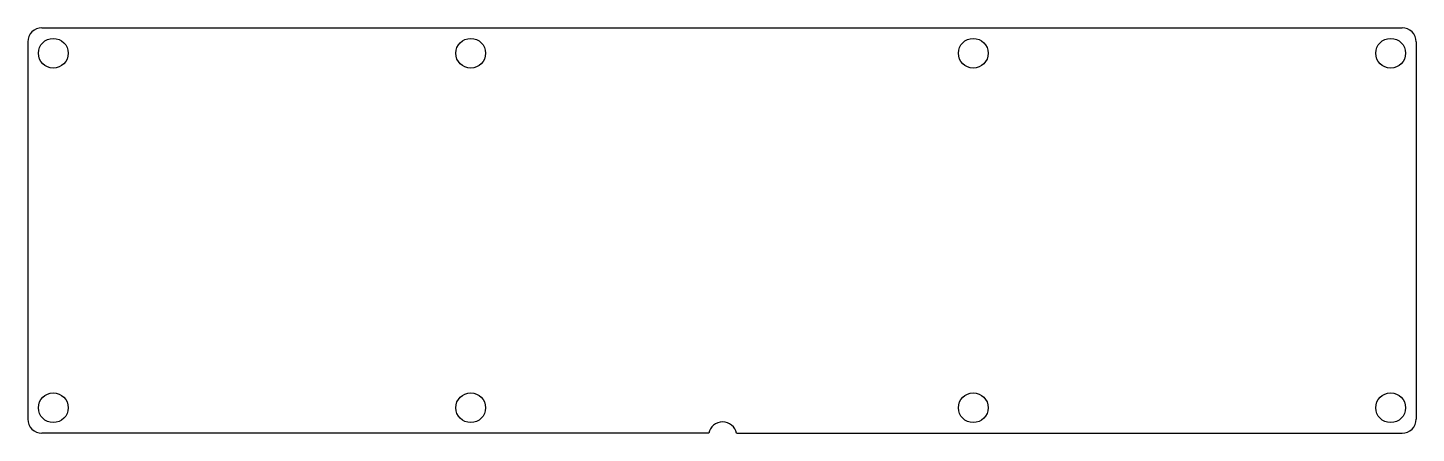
# Model space of a CAD drawing. Header units: millimetres. Extents: x 111 to 600, y 104 to 247.
import ezdxf

# ---------------------------------------------------------------- set-up
doc = ezdxf.new("R2010")
doc.units = ezdxf.units.MM

msp = doc.modelspace()

# ---------------------------------------------------------------- linework, layer by layer
for p, q in [((116.36, 247.31), (595.36, 247.31)), ((111.36, 242.31), (111.36, 109.31)), ((600.36, 242.31), (600.36, 109.31)), ((351.19, 104.31), (116.36, 104.31)), ((360.99, 104.31), (595.36, 104.31))]:
    msp.add_line(p, q)
msp.add_lwpolyline([(360.99, 104.31, 0.816497), (351.19, 104.31)], format="xyb")
at = {"color": 7, "linetype": 'Continuous', "lineweight": 25}
for centre in [(120.36, 238.31), (267.36, 238.31), (444.36, 238.31), (591.36, 238.31), (120.36, 113.31), (267.36, 113.31), (444.36, 113.31), (591.36, 113.31)]:
    msp.add_circle(centre, 5.25, dxfattribs=at)
for centre, start, end in [((116.36, 242.31), 90, 180), ((595.36, 242.31), 0, 90), ((116.36, 109.31), 180, 270), ((595.36, 109.31), 270, 0)]:
    msp.add_arc(centre, 5, start, end)

doc.saveas('drawing.dxf')
